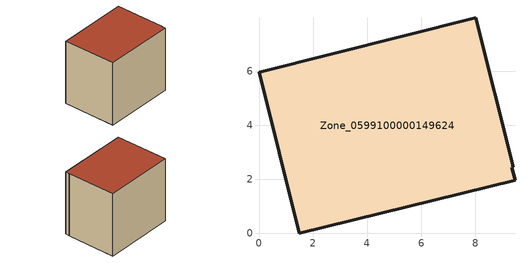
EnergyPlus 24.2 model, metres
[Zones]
Zone_0599100000149624
 floor ground (C_G): 9.4,2.46 9.34,2.45 9.46,1.97 1.49,0 0,5.96 8.02,7.98 z0
 wall outside (C_F): 9.4,2.46 8.02,7.98 0,5.96 1.49,0 9.46,1.97 9.34,2.45 9.4,2.46 z0:7.47
 roof outside (C_R): 9.34,2.45 9.4,2.46 8.02,7.98 0,5.96 1.49,0 9.46,1.97 z7.47
[BUILDING]
Pand.0599100000149624: North Axis=0; Terrain=City; Loads Convergence Tolerance Value=0.04; Temperature Convergence Tolerance Value=0.4; Solar Distribution=FullExterior; Maximum Number of Warmup Days=25; Minimum Number of Warmup Days=1
[Site:Location]
Rotterdam.The.Hague.AP_ZH_NLD Design_Conditions: Latitude=51.96; Longitude=4.45; Time Zone=1; Elevation=-4.5
[SITE:GROUNDTEMPERATURE:BUILDINGSURFACE]
18, 18, 18, 18, 18, 18, 18, 18, 18, 18, 18, 18
[MATERIAL] Thermal Absorptance=0.9; Solar Absorptance=0.7; Visible Absorptance=0.7
Name | Roughness | Thickness | Conductivity | Density | Specific Heat
G.TI.1965-1974 | MediumSmooth | 0.15 | 0.882353 | 540 | 1210
F.TI.1965-1974 | Rough | 0.3 | 0.697674 | 1920 | 840
R.TI.1965-1974 | MediumRough | 0.2 | 0.232558 | 1500 | 1000
[CONSTRUCTION]
C_G: G.TI.1965-1974
C_F: F.TI.1965-1974
C_R: R.TI.1965-1974
[ZONE]
Zone_0599100000149624: Type=1; Multiplier=1; Ceiling Height=Autocalculate; Volume=Autocalculate; Floor Area=autocalculate; Part of Total Floor Area=Yes
[ZONEINFILTRATION:DESIGNFLOWRATE]
Infil_Zone_0599100000149624: Zone or ZoneList or Space or SpaceList=Zone_0599100000149624; Schedule=AlwaysOn; Design Flow Rate Calculation Method=Flow/Area; Flow Rate per Floor Area=0.003; Constant Term Coefficient=1; Temperature Term Coefficient=0; Velocity Term Coefficient=0; Velocity Squared Term Coefficient=0
[HVACTEMPLATE:ZONE:IDEALLOADSAIRSYSTEM]
Zone_0599100000149624: Maximum Heating Supply Air Temperature=50; Minimum Cooling Supply Air Temperature=13; Maximum Heating Supply Air Humidity Ratio=0.0156; Minimum Cooling Supply Air Humidity Ratio=0.0077; Heating Limit=NoLimit; Cooling Limit=NoLimit; Dehumidification Control Type=ConstantSensibleHeatRatio; Cooling Sensible Heat Ratio=0.7; Dehumidification Setpoint=60; Humidification Control Type=None; Humidification Setpoint=30; Outdoor Air Method=None; Outdoor Air Flow Rate per Person=0.00944; Outdoor Air Flow Rate per Zone Floor Area=0; Outdoor Air Flow Rate per Zone=0; Demand Controlled Ventilation Type=None; Outdoor Air Economizer Type=NoEconomizer; Heat Recovery Type=None; Sensible Heat Recovery Effectiveness=0.7; Latent Heat Recovery Effectiveness=0.65
[ZONECONTROL:THERMOSTAT]
ThermostatControl_Zone_0599100000149624: Zone or ZoneList=Zone_0599100000149624; Control Type Schedule=DualSetpointControlType; Control 1=Thermostat_Zone_0599100000149624; Temperature Difference Between Cutout And Setpoint=0
[THERMOSTATSETPOINT:DUALSETPOINT]
Thermostat_Zone_0599100000149624: Heating Setpoint Temperature Schedule=HeatingSetpoint_Zone_0599100000149624; Cooling Setpoint Temperature Schedule=CoolingSetpoint_Zone_0599100000149624
[SCHEDULE:COMPACT]
HeatingSetpoint_Zone_0599100000149624: Through: 12/31, For: AllDays, Until: 24:00, 21
CoolingSetpoint_Zone_0599100000149624: Through: 12/31, For: AllDays, Until: 24:00, 24
DualSetpointControlType: Through: 12/31, For: AllDays, Until: 24:00, 4
AlwaysOn: Through: 12/31, For: AllDays, Until: 24:00, 1
